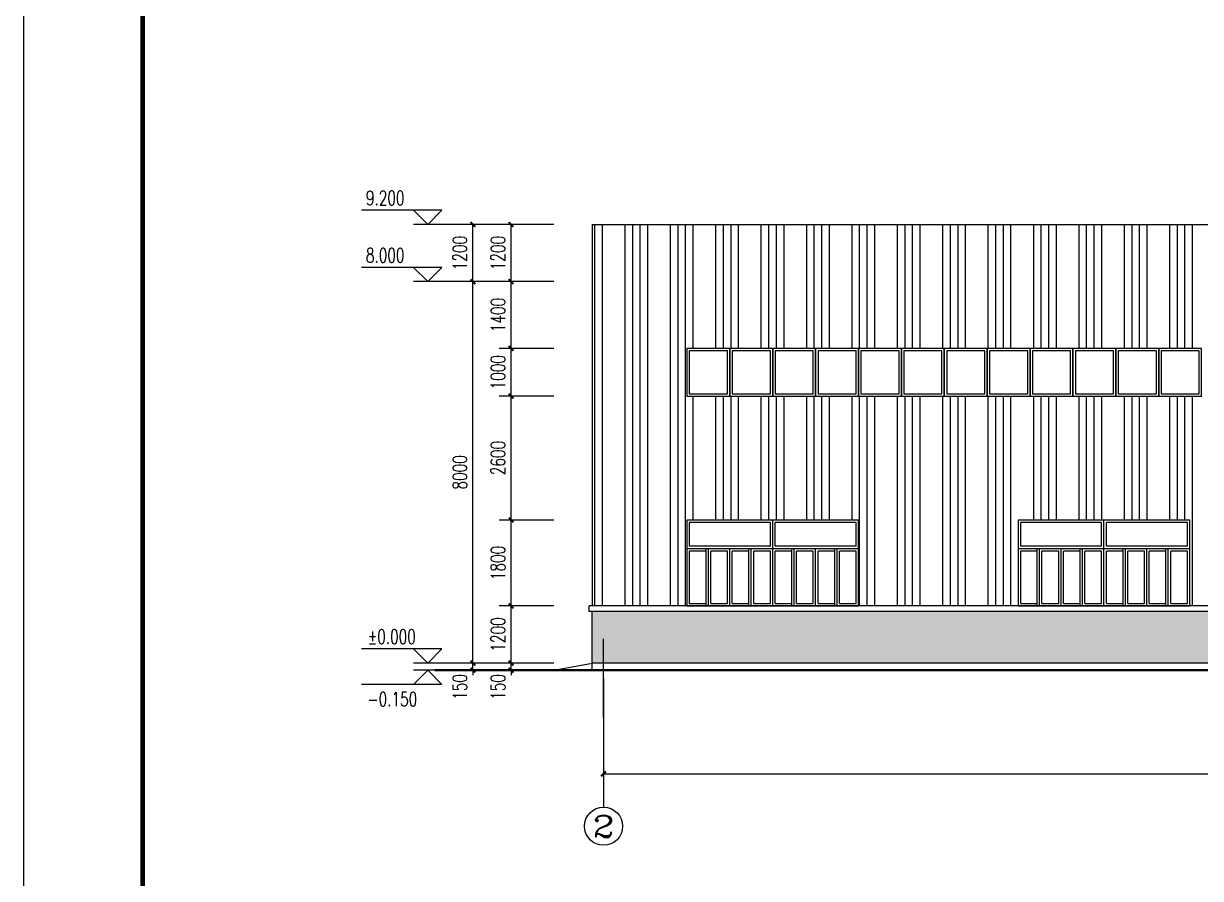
# Model space of a CAD drawing. Extents: x -17471 to 313636, y -71590 to 757901.
# Drawn here: x 0 to 24695, y 238310 to 256240 of the extents above; entities that cross this region are included whole.
import ezdxf
from ezdxf.enums import TextEntityAlignment as Align

# ---------------------------------------------------------------- set-up
doc = ezdxf.new("R2010")
doc.units = 0
doc.header["$LTSCALE"] = 1000
doc.header["$MEASUREMENT"] = 0
for name, color, linetype in [('AXIS', 3, 'Continuous'), ('AXIS_TEXT', 7, 'Continuous'), ('DIM_ELEV', 3, 'Continuous'), ('DOTE', 1, 'Continuous'), ('PUB_DIM', 3, 'Continuous'), ('PUB_TEXT', 7, 'Continuous'), ('PUB_TITLE', 4, 'Continuous'), ('窗立面', 4, 'Continuous')]:
    doc.layers.add(name, color=color, linetype=linetype)
doc.styles.add('_TCH_AXIS', font='COMPLEX', dxfattribs={"bigfont": 'GBCBIG'})
doc.styles.add('_TCH_DIM', font='SIMPLEX', dxfattribs={"bigfont": 'GBCBIG'})
doc.styles.add('_TCH_DIM_T3', font='SIMPLEX', dxfattribs={"width": 0.705882, "bigfont": 'GBCBIG'})
doc.styles.add('COMPLEX', font='COMPLEX')
doc.dimstyles.new('_TCH_ARCH&&100', dxfattribs={"dimtxt": 297.5, "dimasz": 100, "dimexe": 250, "dimexo": 300, "dimgap": 126.25, "dimtad": 1, "dimdec": 0, "dimzin": 0, "dimdsep": 46, "dimtxsty": '_TCH_DIM_T3', "dimblk": 'ARCHTICK', "dimcen": 0.09, "dimclrt": 7, "dimazin": 2, "dimtfac": 1, "dimtdec": 0, "dimtix": 1, "dimtmove": 2, "dimatfit": 3, "dimfxl": 0, "dimtolj": 1, "dimtzin": 0, "dimarcsym": 0})

# ---------------------------------------------------------------- blocks, each defined once
blk = doc.blocks.new('_ArchTick')
at = {"color": 0, "linetype": 'ByBlock', "const_width": 0.4}
blk.add_lwpolyline([(-0.5, -0.5), (0.5, 0.5)], dxfattribs=at)
blk = doc.blocks.new('*D1956')
at = {"layer": 'Defpoints', "color": 0, "transparency": 16777216}
for p in [(10230, 242827), (11430, 242827), (11430, 242677)]:
    blk.add_point(p, dxfattribs=at)
at = {"layer": 'PUB_DIM', "color": 0, "lineweight": -2, "transparency": 16777216}
for p, q in [((11130, 242827), (9980, 242827)), ((10230, 242827), (10230, 242927)), ((10230, 242677), (10230, 242827)), ((11130, 242677), (9980, 242677)), ((10230, 242677), (10230, 242577))]:
    blk.add_line(p, q, dxfattribs=at)
at = {"layer": 'PUB_DIM', "color": 0, "lineweight": -2, "transparency": 16777216, "xscale": 100, "yscale": 100, "zscale": 100}
for p, rotation in [((10230, 242827), 270), ((10230, 242677), 90)]:
    blk.add_blockref('_ArchTick', p, dxfattribs=dict(at, rotation=rotation))
at = {"layer": 'PUB_DIM', "color": 7, "transparency": 16777216, "insert": (9955, 242327), "char_height": 297.5, "attachment_point": 5, "rotation": 90, "style": '_TCH_DIM_T3'}
blk.add_mtext('\\A1;150', dxfattribs=at)
blk = doc.blocks.new('*D1957')
at = {"layer": 'Defpoints', "color": 0, "transparency": 16777216}
for p in [(10230, 244027), (11430, 244027), (11430, 242827)]:
    blk.add_point(p, dxfattribs=at)
at = {"layer": 'PUB_DIM', "color": 0, "lineweight": -2, "transparency": 16777216}
for p, q in [((11130, 244027), (9980, 244027)), ((10230, 242827), (10230, 244027)), ((11130, 242827), (9980, 242827))]:
    blk.add_line(p, q, dxfattribs=at)
at = {"layer": 'PUB_DIM', "color": 0, "lineweight": -2, "transparency": 16777216, "xscale": 100, "yscale": 100, "zscale": 100}
for p, rotation in [((10230, 244027), 90), ((10230, 242827), 270)]:
    blk.add_blockref('_ArchTick', p, dxfattribs=dict(at, rotation=rotation))
at = {"layer": 'PUB_DIM', "color": 7, "transparency": 16777216, "insert": (9955, 243427), "char_height": 297.5, "attachment_point": 5, "rotation": 90, "style": '_TCH_DIM_T3'}
blk.add_mtext('\\A1;1200', dxfattribs=at)
blk = doc.blocks.new('*D1958')
at = {"layer": 'Defpoints', "color": 0, "transparency": 16777216}
for p in [(10230, 245827), (11430, 245827), (11430, 244027)]:
    blk.add_point(p, dxfattribs=at)
at = {"layer": 'PUB_DIM', "color": 0, "lineweight": -2, "transparency": 16777216}
for p, q in [((11130, 245827), (9980, 245827)), ((10230, 244027), (10230, 245827)), ((11130, 244027), (9980, 244027))]:
    blk.add_line(p, q, dxfattribs=at)
at = {"layer": 'PUB_DIM', "color": 0, "lineweight": -2, "transparency": 16777216, "xscale": 100, "yscale": 100, "zscale": 100}
for p, rotation in [((10230, 245827), 90), ((10230, 244027), 270)]:
    blk.add_blockref('_ArchTick', p, dxfattribs=dict(at, rotation=rotation))
at = {"layer": 'PUB_DIM', "color": 7, "transparency": 16777216, "insert": (9955, 244927), "char_height": 297.5, "attachment_point": 5, "rotation": 90, "style": '_TCH_DIM_T3'}
blk.add_mtext('\\A1;1800', dxfattribs=at)
blk = doc.blocks.new('*D1959')
at = {"layer": 'Defpoints', "color": 0, "transparency": 16777216}
for p in [(10230, 248427), (11430, 248427), (11430, 245827)]:
    blk.add_point(p, dxfattribs=at)
at = {"layer": 'PUB_DIM', "color": 0, "lineweight": -2, "transparency": 16777216}
for p, q in [((11130, 248427), (9980, 248427)), ((10230, 245827), (10230, 248427)), ((11130, 245827), (9980, 245827))]:
    blk.add_line(p, q, dxfattribs=at)
at = {"layer": 'PUB_DIM', "color": 0, "lineweight": -2, "transparency": 16777216, "xscale": 100, "yscale": 100, "zscale": 100}
for p, rotation in [((10230, 248427), 90), ((10230, 245827), 270)]:
    blk.add_blockref('_ArchTick', p, dxfattribs=dict(at, rotation=rotation))
at = {"layer": 'PUB_DIM', "color": 7, "transparency": 16777216, "insert": (9955, 247127), "char_height": 297.5, "attachment_point": 5, "rotation": 90, "style": '_TCH_DIM_T3'}
blk.add_mtext('\\A1;2600', dxfattribs=at)
blk = doc.blocks.new('*D1960')
at = {"layer": 'Defpoints', "color": 0, "transparency": 16777216}
for p in [(10230, 249427), (11430, 249427), (11430, 248427)]:
    blk.add_point(p, dxfattribs=at)
at = {"layer": 'PUB_DIM', "color": 0, "lineweight": -2, "transparency": 16777216}
for p, q in [((11130, 249427), (9980, 249427)), ((10230, 248427), (10230, 249427)), ((11130, 248427), (9980, 248427))]:
    blk.add_line(p, q, dxfattribs=at)
at = {"layer": 'PUB_DIM', "color": 0, "lineweight": -2, "transparency": 16777216, "xscale": 100, "yscale": 100, "zscale": 100}
for p, rotation in [((10230, 249427), 90), ((10230, 248427), 270)]:
    blk.add_blockref('_ArchTick', p, dxfattribs=dict(at, rotation=rotation))
at = {"layer": 'PUB_DIM', "color": 7, "transparency": 16777216, "insert": (9955, 248927), "char_height": 297.5, "attachment_point": 5, "rotation": 90, "style": '_TCH_DIM_T3'}
blk.add_mtext('\\A1;1000', dxfattribs=at)
blk = doc.blocks.new('*D1961')
at = {"layer": 'Defpoints', "color": 0, "transparency": 16777216}
for p in [(10230, 250827), (11430, 250827), (11430, 249427)]:
    blk.add_point(p, dxfattribs=at)
at = {"layer": 'PUB_DIM', "color": 0, "lineweight": -2, "transparency": 16777216}
for p, q in [((11130, 250827), (9980, 250827)), ((10230, 249427), (10230, 250827)), ((11130, 249427), (9980, 249427))]:
    blk.add_line(p, q, dxfattribs=at)
at = {"layer": 'PUB_DIM', "color": 0, "lineweight": -2, "transparency": 16777216, "xscale": 100, "yscale": 100, "zscale": 100}
for p, rotation in [((10230, 250827), 90), ((10230, 249427), 270)]:
    blk.add_blockref('_ArchTick', p, dxfattribs=dict(at, rotation=rotation))
at = {"layer": 'PUB_DIM', "color": 7, "transparency": 16777216, "insert": (9955, 250127), "char_height": 297.5, "attachment_point": 5, "rotation": 90, "style": '_TCH_DIM_T3'}
blk.add_mtext('\\A1;1400', dxfattribs=at)
blk = doc.blocks.new('*D1962')
at = {"layer": 'Defpoints', "color": 0, "transparency": 16777216}
for p in [(10230, 252027), (11430, 252027), (11430, 250827)]:
    blk.add_point(p, dxfattribs=at)
at = {"layer": 'PUB_DIM', "color": 0, "lineweight": -2, "transparency": 16777216}
for p, q in [((11130, 252027), (9980, 252027)), ((10230, 250827), (10230, 252027)), ((11130, 250827), (9980, 250827))]:
    blk.add_line(p, q, dxfattribs=at)
at = {"layer": 'PUB_DIM', "color": 0, "lineweight": -2, "transparency": 16777216, "xscale": 100, "yscale": 100, "zscale": 100}
for p, rotation in [((10230, 252027), 90), ((10230, 250827), 270)]:
    blk.add_blockref('_ArchTick', p, dxfattribs=dict(at, rotation=rotation))
at = {"layer": 'PUB_DIM', "color": 7, "transparency": 16777216, "insert": (9955, 251427), "char_height": 297.5, "attachment_point": 5, "rotation": 90, "style": '_TCH_DIM_T3'}
blk.add_mtext('\\A1;1200', dxfattribs=at)
blk = doc.blocks.new('*D1963')
at = {"layer": 'Defpoints', "color": 0, "transparency": 16777216}
for p in [(9430, 242827), (11430, 242827), (11430, 242677)]:
    blk.add_point(p, dxfattribs=at)
at = {"layer": 'PUB_DIM', "color": 0, "lineweight": -2, "transparency": 16777216}
for p, q in [((11130, 242827), (9180, 242827)), ((9430, 242827), (9430, 242927)), ((9430, 242677), (9430, 242827)), ((11130, 242677), (9180, 242677)), ((9430, 242677), (9430, 242577))]:
    blk.add_line(p, q, dxfattribs=at)
at = {"layer": 'PUB_DIM', "color": 0, "lineweight": -2, "transparency": 16777216, "xscale": 100, "yscale": 100, "zscale": 100}
for p, rotation in [((9430, 242827), 270), ((9430, 242677), 90)]:
    blk.add_blockref('_ArchTick', p, dxfattribs=dict(at, rotation=rotation))
at = {"layer": 'PUB_DIM', "color": 7, "transparency": 16777216, "insert": (9155, 242327), "char_height": 297.5, "attachment_point": 5, "rotation": 90, "style": '_TCH_DIM_T3'}
blk.add_mtext('\\A1;150', dxfattribs=at)
blk = doc.blocks.new('*D1964')
at = {"layer": 'Defpoints', "color": 0, "transparency": 16777216}
for p in [(9430, 250827), (11430, 250827), (11430, 242827)]:
    blk.add_point(p, dxfattribs=at)
at = {"layer": 'PUB_DIM', "color": 0, "lineweight": -2, "transparency": 16777216}
for p, q in [((11130, 250827), (9180, 250827)), ((9430, 242827), (9430, 250827)), ((11130, 242827), (9180, 242827))]:
    blk.add_line(p, q, dxfattribs=at)
at = {"layer": 'PUB_DIM', "color": 0, "lineweight": -2, "transparency": 16777216, "xscale": 100, "yscale": 100, "zscale": 100}
for p, rotation in [((9430, 250827), 90), ((9430, 242827), 270)]:
    blk.add_blockref('_ArchTick', p, dxfattribs=dict(at, rotation=rotation))
at = {"layer": 'PUB_DIM', "color": 7, "transparency": 16777216, "insert": (9155, 246827), "char_height": 297.5, "attachment_point": 5, "rotation": 90, "style": '_TCH_DIM_T3'}
blk.add_mtext('\\A1;8000', dxfattribs=at)
blk = doc.blocks.new('*D1965')
at = {"layer": 'Defpoints', "color": 0, "transparency": 16777216}
for p in [(9430, 252027), (11430, 252027), (11430, 250827)]:
    blk.add_point(p, dxfattribs=at)
at = {"layer": 'PUB_DIM', "color": 0, "lineweight": -2, "transparency": 16777216}
for p, q in [((11130, 252027), (9180, 252027)), ((9430, 250827), (9430, 252027)), ((11130, 250827), (9180, 250827))]:
    blk.add_line(p, q, dxfattribs=at)
at = {"layer": 'PUB_DIM', "color": 0, "lineweight": -2, "transparency": 16777216, "xscale": 100, "yscale": 100, "zscale": 100}
for p, rotation in [((9430, 252027), 90), ((9430, 250827), 270)]:
    blk.add_blockref('_ArchTick', p, dxfattribs=dict(at, rotation=rotation))
at = {"layer": 'PUB_DIM', "color": 7, "transparency": 16777216, "insert": (9155, 251427), "char_height": 297.5, "attachment_point": 5, "rotation": 90, "style": '_TCH_DIM_T3'}
blk.add_mtext('\\A1;1200', dxfattribs=at)
blk = doc.blocks.new('*D1966')
at = {"layer": 'AXIS', "color": 0, "lineweight": -2, "transparency": 16777216}
for p, q in [((12170, 242205), (12170, 240255)), ((110170, 242205), (110170, 240255)), ((12170, 240505), (110170, 240505))]:
    blk.add_line(p, q, dxfattribs=at)
at = {"layer": 'Defpoints', "color": 0, "transparency": 16777216}
for p in [(12170, 242505), (110170, 242505), (110170, 240505)]:
    blk.add_point(p, dxfattribs=at)
at = {"layer": 'AXIS', "color": 0, "lineweight": -2, "transparency": 16777216, "xscale": 100, "yscale": 100, "zscale": 100, "rotation": 180}
blk.add_blockref('_ArchTick', (12170, 240505), dxfattribs=at)
at = {"layer": 'AXIS', "color": 0, "lineweight": -2, "transparency": 16777216, "xscale": 100, "yscale": 100, "zscale": 100}
blk.add_blockref('_ArchTick', (110170, 240505), dxfattribs=at)
at = {"layer": 'AXIS', "color": 7, "transparency": 16777216, "insert": (61170, 240780), "char_height": 297.5, "attachment_point": 5, "style": '_TCH_DIM_T3'}
blk.add_mtext('\\A1;98000', dxfattribs=at)
blk = doc.blocks.new('_AXISO')
blk.add_circle((0, 0), 0.5)
at = {"layer": 'AXIS_TEXT', "style": 'COMPLEX', "width": 1.041667}
blk.add_attdef('A', text='', height=0.56, dxfattribs=at).set_placement((-0.25, -0.28), (0.25, -0.28), align=Align.FIT)

msp = doc.modelspace()

# ---------------------------------------------------------------- hatches: boundary and pattern name
h = msp.add_hatch()
h.set_pattern_fill('ANSI34', color=254, scale=100, angle=45)
h.set_pattern_definition([(90, (122159.9, -11731.9), (-952.5, 6e-14), []), (90, (122318.6, -11573.2), (-952.5, 6e-14), []), (90, (122477.4, -11414.4), (-952.5, 6e-14), []), (90, (122636.1, -11255.7), (-952.5, 6e-14), [])])
h.paths.add_polyline_path([(47072.3, 252026.7), (47072.3, 250977.2, -1), (47072.3, 250937.2, -1), (47072.3, 250977.2), (47072.3, 252026.7), (11930.2, 252026.7), (11930.2, 244026.7), (13920.2, 244026.7), (13920.2, 245826.7), (17520.2, 245826.7), (17520.2, 244026.7), (20870.2, 244026.7), (20870.2, 245826.7), (24470.2, 245826.7), (24470.2, 244026.7), (27870.2, 244026.7), (27870.2, 245826.7), (31470.2, 245826.7), (31470.2, 244026.7), (34670.2, 244026.7), (34670.2, 247326.7), (38670.2, 247326.7), (38670.2, 244026.7), (41870.2, 244026.7), (41870.2, 245826.7), (45470.2, 245826.7), (45470.2, 244026.7), (48870.2, 244026.7), (48870.2, 245826.7), (52470.2, 245826.7), (52470.2, 244026.7), (55870.2, 244026.7), (55870.2, 245826.7), (59470.2, 245826.7), (59470.2, 244026.7), (62670.2, 244026.7), (62670.2, 247326.7), (66670.2, 247326.7), (66670.2, 244026.7), (69870.2, 244026.7), (69870.2, 245826.7), (73470.2, 245826.7), (73470.2, 244026.7), (76870.2, 244026.7), (76870.2, 245826.7), (80470.2, 245826.7), (80470.2, 244026.7), (83870.2, 244026.7), (83870.2, 245826.7), (87470.2, 245826.7), (87470.2, 244026.7), (90670.2, 244026.7), (90670.2, 247326.7), (94670.2, 247326.7), (94670.2, 244026.7), (97870.2, 244026.7), (97870.2, 245826.7), (101470.2, 245826.7), (101470.2, 244026.7), (104820.2, 244026.7), (104820.2, 245826.7), (108420.2, 245826.7), (108420.2, 244026.7), (110410.2, 244026.7), (110410.2, 252026.7)])
h.paths.add_polyline_path([(85920.2, 249426.7), (86820.2, 249426.7), (87720.2, 249426.7), (88620.2, 249426.7), (89520.2, 249426.7), (90420.2, 249426.7), (91320.2, 249426.7), (92220.2, 249426.7), (93120.2, 249426.7), (94020.2, 249426.7), (94920.2, 249426.7), (95820.2, 249426.7), (96720.2, 249426.7), (97620.2, 249426.7), (98520.2, 249426.7), (99420.2, 249426.7), (100320.2, 249426.7), (101220.2, 249426.7), (102120.2, 249426.7), (103020.2, 249426.7), (103920.2, 249426.7), (104820.2, 249426.7), (105720.2, 249426.7), (106620.2, 249426.7), (107520.2, 249426.7), (108420.2, 249426.7), (108420.2, 248426.7), (107520.2, 248426.7), (106620.2, 248426.7), (105720.2, 248426.7), (104820.2, 248426.7), (103920.2, 248426.7), (103020.2, 248426.7), (102120.2, 248426.7), (101220.2, 248426.7), (100320.2, 248426.7), (99420.2, 248426.7), (98520.2, 248426.7), (97620.2, 248426.7), (96720.2, 248426.7), (95820.2, 248426.7), (94920.2, 248426.7), (94020.2, 248426.7), (93120.2, 248426.7), (92220.2, 248426.7), (91320.2, 248426.7), (90420.2, 248426.7), (89520.2, 248426.7), (88620.2, 248426.7), (87720.2, 248426.7), (86820.2, 248426.7), (85920.2, 248426.7), (85020.2, 248426.7), (84120.2, 248426.7), (83220.2, 248426.7), (82320.2, 248426.7), (81420.2, 248426.7), (80520.2, 248426.7), (79620.2, 248426.7), (78720.2, 248426.7), (77820.2, 248426.7), (76920.2, 248426.7), (76020.2, 248426.7), (75120.2, 248426.7), (74220.2, 248426.7), (73320.2, 248426.7), (72420.2, 248426.7), (71520.2, 248426.7), (70620.2, 248426.7), (69720.2, 248426.7), (68820.2, 248426.7), (67920.2, 248426.7), (67020.2, 248426.7), (66120.2, 248426.7), (65220.2, 248426.7), (64320.2, 248426.7), (63420.2, 248426.7), (62520.2, 248426.7), (61620.2, 248426.7), (60720.2, 248426.7), (59820.2, 248426.7), (58920.2, 248426.7), (58020.2, 248426.7), (57120.2, 248426.7), (56220.2, 248426.7), (55320.2, 248426.7), (54420.2, 248426.7), (53520.2, 248426.7), (52620.2, 248426.7), (51720.2, 248426.7), (50820.2, 248426.7), (49920.2, 248426.7), (49020.2, 248426.7), (48120.2, 248426.7), (47220.2, 248426.7), (46320.2, 248426.7), (45420.2, 248426.7), (44520.2, 248426.7), (43620.2, 248426.7), (42720.2, 248426.7), (41820.2, 248426.7), (40920.2, 248426.7), (40020.2, 248426.7), (39120.2, 248426.7), (38220.2, 248426.7), (37320.2, 248426.7), (36420.2, 248426.7), (35520.2, 248426.7), (34620.2, 248426.7), (33720.2, 248426.7), (32820.2, 248426.7), (31920.2, 248426.7), (31020.2, 248426.7), (30120.2, 248426.7), (29220.2, 248426.7), (28320.2, 248426.7), (27420.2, 248426.7), (26520.2, 248426.7), (25620.2, 248426.7), (24720.2, 248426.7), (23820.2, 248426.7), (22920.2, 248426.7), (22020.2, 248426.7), (21120.2, 248426.7), (20220.2, 248426.7), (19320.2, 248426.7), (18420.2, 248426.7), (17520.2, 248426.7), (16620.2, 248426.7), (15720.2, 248426.7), (14820.2, 248426.7), (13920.2, 248426.7), (13920.2, 249426.7), (14820.2, 249426.7), (15720.2, 249426.7), (16620.2, 249426.7), (17520.2, 249426.7), (18420.2, 249426.7), (19320.2, 249426.7), (20220.2, 249426.7), (21120.2, 249426.7), (22020.2, 249426.7), (22920.2, 249426.7), (23820.2, 249426.7), (24720.2, 249426.7), (25620.2, 249426.7), (26520.2, 249426.7), (27420.2, 249426.7), (28320.2, 249426.7), (29220.2, 249426.7), (30120.2, 249426.7), (31020.2, 249426.7), (31920.2, 249426.7), (32820.2, 249426.7), (33720.2, 249426.7), (34620.2, 249426.7), (35520.2, 249426.7), (36420.2, 249426.7), (37320.2, 249426.7), (38220.2, 249426.7), (39120.2, 249426.7), (40020.2, 249426.7), (40920.2, 249426.7), (41820.2, 249426.7), (42720.2, 249426.7), (43620.2, 249426.7), (44520.2, 249426.7), (45420.2, 249426.7), (46320.2, 249426.7), (47220.2, 249426.7), (48120.2, 249426.7), (49020.2, 249426.7), (49920.2, 249426.7), (50820.2, 249426.7), (51720.2, 249426.7), (52620.2, 249426.7), (53520.2, 249426.7), (54420.2, 249426.7), (55320.2, 249426.7), (56220.2, 249426.7), (57120.2, 249426.7), (58020.2, 249426.7), (58920.2, 249426.7), (59820.2, 249426.7), (60720.2, 249426.7), (61620.2, 249426.7), (62520.2, 249426.7), (63420.2, 249426.7), (64320.2, 249426.7), (65220.2, 249426.7), (66120.2, 249426.7), (67020.2, 249426.7), (67920.2, 249426.7), (68820.2, 249426.7), (69720.2, 249426.7), (70620.2, 249426.7), (71520.2, 249426.7), (72420.2, 249426.7), (73320.2, 249426.7), (74220.2, 249426.7), (75120.2, 249426.7), (76020.2, 249426.7), (76920.2, 249426.7), (77820.2, 249426.7), (78720.2, 249426.7), (79620.2, 249426.7), (80520.2, 249426.7), (81420.2, 249426.7), (82320.2, 249426.7), (83220.2, 249426.7), (84120.2, 249426.7), (85020.2, 249426.7)], flags=16)
h.paths.add_polyline_path([(85870.2, 249376.7), (85870.2, 248476.7), (85070.2, 248476.7), (85070.2, 249376.7)], flags=0)
h.paths.add_polyline_path([(85970.2, 249376.7), (86770.2, 249376.7), (86770.2, 248476.7), (85970.2, 248476.7)], flags=0)
h.paths.add_polyline_path([(84970.2, 249376.7), (84970.2, 248476.7), (84170.2, 248476.7), (84170.2, 249376.7)], flags=0)
h.paths.add_polyline_path([(86870.2, 249376.7), (87670.2, 249376.7), (87670.2, 248476.7), (86870.2, 248476.7)], flags=0)
h.paths.add_polyline_path([(84070.2, 249376.7), (84070.2, 248476.7), (83270.2, 248476.7), (83270.2, 249376.7)], flags=0)
h.paths.add_polyline_path([(87770.2, 249376.7), (88570.2, 249376.7), (88570.2, 248476.7), (87770.2, 248476.7)], flags=0)
h.paths.add_polyline_path([(83170.2, 249376.7), (83170.2, 248476.7), (82370.2, 248476.7), (82370.2, 249376.7)], flags=0)
h.paths.add_polyline_path([(88670.2, 249376.7), (89470.2, 249376.7), (89470.2, 248476.7), (88670.2, 248476.7)], flags=0)
h.paths.add_polyline_path([(82270.2, 249376.7), (82270.2, 248476.7), (81470.2, 248476.7), (81470.2, 249376.7)], flags=0)
h.paths.add_polyline_path([(89570.2, 249376.7), (90370.2, 249376.7), (90370.2, 248476.7), (89570.2, 248476.7)], flags=0)
h.paths.add_polyline_path([(89170.2, 247776.7), (96170.2, 247776.7), (96170.2, 247526.7), (89170.2, 247526.7)], flags=16)
h.paths.add_polyline_path([(81370.2, 249376.7), (81370.2, 248476.7), (80570.2, 248476.7), (80570.2, 249376.7)], flags=0)
h.paths.add_polyline_path([(90470.2, 249376.7), (91270.2, 249376.7), (91270.2, 248476.7), (90470.2, 248476.7)], flags=0)
h.paths.add_polyline_path([(80470.2, 249376.7), (80470.2, 248476.7), (79670.2, 248476.7), (79670.2, 249376.7)], flags=0)
h.paths.add_polyline_path([(91370.2, 249376.7), (92170.2, 249376.7), (92170.2, 248476.7), (91370.2, 248476.7)], flags=0)
h.paths.add_polyline_path([(79570.2, 249376.7), (79570.2, 248476.7), (78770.2, 248476.7), (78770.2, 249376.7)], flags=0)
h.paths.add_polyline_path([(92270.2, 249376.7), (93070.2, 249376.7), (93070.2, 248476.7), (92270.2, 248476.7)], flags=0)
h.paths.add_polyline_path([(78670.2, 249376.7), (78670.2, 248476.7), (77870.2, 248476.7), (77870.2, 249376.7)], flags=0)
h.paths.add_polyline_path([(93170.2, 249376.7), (93970.2, 249376.7), (93970.2, 248476.7), (93170.2, 248476.7)], flags=0)
h.paths.add_polyline_path([(77770.2, 249376.7), (77770.2, 248476.7), (76970.2, 248476.7), (76970.2, 249376.7)], flags=0)
h.paths.add_polyline_path([(94070.2, 249376.7), (94870.2, 249376.7), (94870.2, 248476.7), (94070.2, 248476.7)], flags=0)
h.paths.add_polyline_path([(76870.2, 249376.7), (76870.2, 248476.7), (76070.2, 248476.7), (76070.2, 249376.7)], flags=0)
h.paths.add_polyline_path([(94970.2, 249376.7), (95770.2, 249376.7), (95770.2, 248476.7), (94970.2, 248476.7)], flags=0)
h.paths.add_polyline_path([(75970.2, 249376.7), (75970.2, 248476.7), (75170.2, 248476.7), (75170.2, 249376.7)], flags=0)
h.paths.add_polyline_path([(95870.2, 249376.7), (96670.2, 249376.7), (96670.2, 248476.7), (95870.2, 248476.7)], flags=0)
h.paths.add_polyline_path([(75070.2, 249376.7), (75070.2, 248476.7), (74270.2, 248476.7), (74270.2, 249376.7)], flags=0)
h.paths.add_polyline_path([(96770.2, 249376.7), (97570.2, 249376.7), (97570.2, 248476.7), (96770.2, 248476.7)], flags=0)
h.paths.add_polyline_path([(74170.2, 249376.7), (74170.2, 248476.7), (73370.2, 248476.7), (73370.2, 249376.7)], flags=0)
h.paths.add_polyline_path([(97670.2, 249376.7), (98470.2, 249376.7), (98470.2, 248476.7), (97670.2, 248476.7)], flags=0)
h.paths.add_polyline_path([(73270.2, 249376.7), (73270.2, 248476.7), (72470.2, 248476.7), (72470.2, 249376.7)], flags=0)
h.paths.add_polyline_path([(98570.2, 249376.7), (99370.2, 249376.7), (99370.2, 248476.7), (98570.2, 248476.7)], flags=0)
h.paths.add_polyline_path([(72370.2, 249376.7), (72370.2, 248476.7), (71570.2, 248476.7), (71570.2, 249376.7)], flags=0)
h.paths.add_polyline_path([(99470.2, 249376.7), (100270.2, 249376.7), (100270.2, 248476.7), (99470.2, 248476.7)], flags=0)
h.paths.add_polyline_path([(71470.2, 249376.7), (71470.2, 248476.7), (70670.2, 248476.7), (70670.2, 249376.7)], flags=0)
h.paths.add_polyline_path([(100370.2, 249376.7), (101170.2, 249376.7), (101170.2, 248476.7), (100370.2, 248476.7)], flags=0)
h.paths.add_polyline_path([(70570.2, 249376.7), (70570.2, 248476.7), (69770.2, 248476.7), (69770.2, 249376.7)], flags=0)
h.paths.add_polyline_path([(101270.2, 249376.7), (102070.2, 249376.7), (102070.2, 248476.7), (101270.2, 248476.7)], flags=0)
h.paths.add_polyline_path([(69670.2, 249376.7), (69670.2, 248476.7), (68870.2, 248476.7), (68870.2, 249376.7)], flags=0)
h.paths.add_polyline_path([(102170.2, 249376.7), (102970.2, 249376.7), (102970.2, 248476.7), (102170.2, 248476.7)], flags=0)
h.paths.add_polyline_path([(68770.2, 249376.7), (68770.2, 248476.7), (67970.2, 248476.7), (67970.2, 249376.7)], flags=0)
h.paths.add_polyline_path([(103070.2, 249376.7), (103870.2, 249376.7), (103870.2, 248476.7), (103070.2, 248476.7)], flags=0)
h.paths.add_polyline_path([(68170.2, 247776.7), (68170.2, 247526.7), (61170.2, 247526.7), (61170.2, 247776.7)], flags=16)
h.paths.add_polyline_path([(67870.2, 249376.7), (67870.2, 248476.7), (67070.2, 248476.7), (67070.2, 249376.7)], flags=0)
h.paths.add_polyline_path([(103970.2, 249376.7), (104770.2, 249376.7), (104770.2, 248476.7), (103970.2, 248476.7)], flags=0)
h.paths.add_polyline_path([(66970.2, 249376.7), (66970.2, 248476.7), (66170.2, 248476.7), (66170.2, 249376.7)], flags=0)
h.paths.add_polyline_path([(104870.2, 249376.7), (105670.2, 249376.7), (105670.2, 248476.7), (104870.2, 248476.7)], flags=0)
h.paths.add_polyline_path([(66070.2, 249376.7), (66070.2, 248476.7), (65270.2, 248476.7), (65270.2, 249376.7)], flags=0)
h.paths.add_polyline_path([(105770.2, 249376.7), (106570.2, 249376.7), (106570.2, 248476.7), (105770.2, 248476.7)], flags=0)
h.paths.add_polyline_path([(65170.2, 249376.7), (65170.2, 248476.7), (64370.2, 248476.7), (64370.2, 249376.7)], flags=0)
h.paths.add_polyline_path([(106670.2, 249376.7), (107470.2, 249376.7), (107470.2, 248476.7), (106670.2, 248476.7)], flags=0)
h.paths.add_polyline_path([(64270.2, 249376.7), (64270.2, 248476.7), (63470.2, 248476.7), (63470.2, 249376.7)], flags=0)
h.paths.add_polyline_path([(107570.2, 249376.7), (108370.2, 249376.7), (108370.2, 248476.7), (107570.2, 248476.7)], flags=0)
h.paths.add_polyline_path([(63370.2, 249376.7), (63370.2, 248476.7), (62570.2, 248476.7), (62570.2, 249376.7)], flags=0)
h.paths.add_polyline_path([(62470.2, 249376.7), (62470.2, 248476.7), (61670.2, 248476.7), (61670.2, 249376.7)], flags=0)
h.paths.add_polyline_path([(61570.2, 249376.7), (61570.2, 248476.7), (60770.2, 248476.7), (60770.2, 249376.7)], flags=0)
h.paths.add_polyline_path([(60670.2, 249376.7), (60670.2, 248476.7), (59870.2, 248476.7), (59870.2, 249376.7)], flags=0)
h.paths.add_polyline_path([(59770.2, 249376.7), (59770.2, 248476.7), (58970.2, 248476.7), (58970.2, 249376.7)], flags=0)
h.paths.add_polyline_path([(58870.2, 249376.7), (58870.2, 248476.7), (58070.2, 248476.7), (58070.2, 249376.7)], flags=0)
h.paths.add_polyline_path([(57970.2, 249376.7), (57970.2, 248476.7), (57170.2, 248476.7), (57170.2, 249376.7)], flags=0)
h.paths.add_polyline_path([(57070.2, 249376.7), (57070.2, 248476.7), (56270.2, 248476.7), (56270.2, 249376.7)], flags=0)
h.paths.add_polyline_path([(56170.2, 249376.7), (56170.2, 248476.7), (55370.2, 248476.7), (55370.2, 249376.7)], flags=0)
h.paths.add_polyline_path([(55270.2, 249376.7), (55270.2, 248476.7), (54470.2, 248476.7), (54470.2, 249376.7)], flags=0)
h.paths.add_polyline_path([(54370.2, 249376.7), (54370.2, 248476.7), (53570.2, 248476.7), (53570.2, 249376.7)], flags=0)
h.paths.add_polyline_path([(53470.2, 249376.7), (53470.2, 248476.7), (52670.2, 248476.7), (52670.2, 249376.7)], flags=0)
h.paths.add_polyline_path([(52570.2, 249376.7), (52570.2, 248476.7), (51770.2, 248476.7), (51770.2, 249376.7)], flags=0)
h.paths.add_polyline_path([(51670.2, 249376.7), (51670.2, 248476.7), (50870.2, 248476.7), (50870.2, 249376.7)], flags=0)
h.paths.add_polyline_path([(50770.2, 249376.7), (50770.2, 248476.7), (49970.2, 248476.7), (49970.2, 249376.7)], flags=0)
h.paths.add_polyline_path([(49870.2, 249376.7), (49870.2, 248476.7), (49070.2, 248476.7), (49070.2, 249376.7)], flags=0)
h.paths.add_polyline_path([(48970.2, 249376.7), (48970.2, 248476.7), (48170.2, 248476.7), (48170.2, 249376.7)], flags=0)
h.paths.add_polyline_path([(48070.2, 249376.7), (48070.2, 248476.7), (47270.2, 248476.7), (47270.2, 249376.7)], flags=0)
h.paths.add_polyline_path([(47170.2, 249376.7), (47170.2, 248476.7), (46370.2, 248476.7), (46370.2, 249376.7)], flags=0)
h.paths.add_polyline_path([(46270.2, 249376.7), (46270.2, 248476.7), (45470.2, 248476.7), (45470.2, 249376.7)], flags=0)
h.paths.add_polyline_path([(45370.2, 249376.7), (45370.2, 248476.7), (44570.2, 248476.7), (44570.2, 249376.7)], flags=0)
h.paths.add_polyline_path([(44470.2, 249376.7), (44470.2, 248476.7), (43670.2, 248476.7), (43670.2, 249376.7)], flags=0)
h.paths.add_polyline_path([(43570.2, 249376.7), (43570.2, 248476.7), (42770.2, 248476.7), (42770.2, 249376.7)], flags=0)
h.paths.add_polyline_path([(42670.2, 249376.7), (42670.2, 248476.7), (41870.2, 248476.7), (41870.2, 249376.7)], flags=0)
h.paths.add_polyline_path([(41770.2, 249376.7), (41770.2, 248476.7), (40970.2, 248476.7), (40970.2, 249376.7)], flags=0)
h.paths.add_polyline_path([(40870.2, 249376.7), (40870.2, 248476.7), (40070.2, 248476.7), (40070.2, 249376.7)], flags=0)
h.paths.add_polyline_path([(40170.2, 247776.7), (40170.2, 247526.7), (33170.2, 247526.7), (33170.2, 247776.7)], flags=16)
h.paths.add_polyline_path([(39970.2, 249376.7), (39970.2, 248476.7), (39170.2, 248476.7), (39170.2, 249376.7)], flags=0)
h.paths.add_polyline_path([(39070.2, 249376.7), (39070.2, 248476.7), (38270.2, 248476.7), (38270.2, 249376.7)], flags=0)
h.paths.add_polyline_path([(38170.2, 249376.7), (38170.2, 248476.7), (37370.2, 248476.7), (37370.2, 249376.7)], flags=0)
h.paths.add_polyline_path([(37270.2, 249376.7), (37270.2, 248476.7), (36470.2, 248476.7), (36470.2, 249376.7)], flags=0)
h.paths.add_polyline_path([(36370.2, 249376.7), (36370.2, 248476.7), (35570.2, 248476.7), (35570.2, 249376.7)], flags=0)
h.paths.add_polyline_path([(35470.2, 249376.7), (35470.2, 248476.7), (34670.2, 248476.7), (34670.2, 249376.7)], flags=0)
h.paths.add_polyline_path([(34570.2, 249376.7), (34570.2, 248476.7), (33770.2, 248476.7), (33770.2, 249376.7)], flags=0)
h.paths.add_polyline_path([(33670.2, 249376.7), (33670.2, 248476.7), (32870.2, 248476.7), (32870.2, 249376.7)], flags=0)
h.paths.add_polyline_path([(32770.2, 249376.7), (32770.2, 248476.7), (31970.2, 248476.7), (31970.2, 249376.7)], flags=0)
h.paths.add_polyline_path([(31870.2, 249376.7), (31870.2, 248476.7), (31070.2, 248476.7), (31070.2, 249376.7)], flags=0)
h.paths.add_polyline_path([(30970.2, 249376.7), (30970.2, 248476.7), (30170.2, 248476.7), (30170.2, 249376.7)], flags=0)
h.paths.add_polyline_path([(30070.2, 249376.7), (30070.2, 248476.7), (29270.2, 248476.7), (29270.2, 249376.7)], flags=0)
h.paths.add_polyline_path([(29170.2, 249376.7), (29170.2, 248476.7), (28370.2, 248476.7), (28370.2, 249376.7)], flags=0)
h.paths.add_polyline_path([(28270.2, 249376.7), (28270.2, 248476.7), (27470.2, 248476.7), (27470.2, 249376.7)], flags=0)
h.paths.add_polyline_path([(27370.2, 249376.7), (27370.2, 248476.7), (26570.2, 248476.7), (26570.2, 249376.7)], flags=0)
h.paths.add_polyline_path([(26470.2, 249376.7), (26470.2, 248476.7), (25670.2, 248476.7), (25670.2, 249376.7)], flags=0)
h.paths.add_polyline_path([(25570.2, 249376.7), (25570.2, 248476.7), (24770.2, 248476.7), (24770.2, 249376.7)], flags=0)
h.paths.add_polyline_path([(24670.2, 249376.7), (24670.2, 248476.7), (23870.2, 248476.7), (23870.2, 249376.7)], flags=0)
h.paths.add_polyline_path([(23770.2, 249376.7), (23770.2, 248476.7), (22970.2, 248476.7), (22970.2, 249376.7)], flags=0)
h.paths.add_polyline_path([(22870.2, 249376.7), (22870.2, 248476.7), (22070.2, 248476.7), (22070.2, 249376.7)], flags=0)
h.paths.add_polyline_path([(21970.2, 249376.7), (21970.2, 248476.7), (21170.2, 248476.7), (21170.2, 249376.7)], flags=0)
h.paths.add_polyline_path([(21070.2, 249376.7), (21070.2, 248476.7), (20270.2, 248476.7), (20270.2, 249376.7)], flags=0)
h.paths.add_polyline_path([(20170.2, 249376.7), (20170.2, 248476.7), (19370.2, 248476.7), (19370.2, 249376.7)], flags=0)
h.paths.add_polyline_path([(19270.2, 249376.7), (19270.2, 248476.7), (18470.2, 248476.7), (18470.2, 249376.7)], flags=0)
h.paths.add_polyline_path([(18370.2, 249376.7), (18370.2, 248476.7), (17570.2, 248476.7), (17570.2, 249376.7)], flags=0)
h.paths.add_polyline_path([(17470.2, 249376.7), (17470.2, 248476.7), (16670.2, 248476.7), (16670.2, 249376.7)], flags=0)
h.paths.add_polyline_path([(16570.2, 249376.7), (16570.2, 248476.7), (15770.2, 248476.7), (15770.2, 249376.7)], flags=0)
h.paths.add_polyline_path([(15670.2, 249376.7), (15670.2, 248476.7), (14870.2, 248476.7), (14870.2, 249376.7)], flags=0)
h.paths.add_polyline_path([(14770.2, 249376.7), (14770.2, 248476.7), (13970.2, 248476.7), (13970.2, 249376.7)], flags=0)
h = msp.add_hatch()
h.set_pattern_fill('AR-B816', color=256, scale=100)
h.set_pattern_definition([(0, (122159.88, -60145.67), (0, 121.3104), []), (90, (122159.88, -60145.67), (-121.3104, 121.3104), [121.3104, -121.3104])])
h.paths.add_polyline_path([(11930.2, 243906.7), (11930.2, 242826.7), (34670.2, 242826.7), (34670.2, 243906.7)])
edge = h.paths.add_edge_path()
edge.add_line((62670.2, 242826.7), (62670.2, 243906.7))
edge.add_line((62670.2, 243906.7), (54220.2, 243906.7))
edge.add_line((54220.2, 243906.7), (53620.2, 243906.7))
edge.add_line((53620.2, 243906.7), (38670.2, 243906.7))
edge.add_line((38670.2, 243906.7), (38670.2, 242826.7))
edge.add_line((38670.2, 242826.7), (44280.8, 242826.7))
edge.add_line((44280.8, 242826.7), (44280.8, 243306.1))
edge.add_arc((44280.8, 243286.1), 20, -90, 90, ccw=False)
edge.add_line((44280.8, 243266.1), (44280.8, 242826.7))
edge.add_line((44280.8, 242826.7), (62670.2, 242826.7))
h.paths.add_polyline_path([(90670.2, 242826.7), (90670.2, 243906.7), (66670.2, 243906.7), (66670.2, 242826.7)])
h.paths.add_polyline_path([(94670.2, 243906.7), (94670.2, 242826.7), (110410.2, 242826.7), (110410.2, 243906.7)])

# ---------------------------------------------------------------- linework, layer by layer
for p, q in [((11930.2, 252026.7), (11930.2, 244026.7)), ((11930.2, 252026.7), (110410.2, 252026.7)), ((34670.2, 244026.7), (11870.2, 244026.7)), ((11870.2, 243906.7), (11870.2, 244026.7)), ((34670.2, 243906.7), (11870.2, 243906.7)), ((11930.2, 242826.7), (11930.2, 243906.7)), ((11130.2, 242676.7), (11930.2, 242826.7)), ((110410.2, 242826.7), (11930.2, 242826.7)), ((11930.2, 242676.7), (11930.2, 242826.7))]:
    msp.add_line(p, q)
at = {"const_width": 50}
msp.add_lwpolyline([(114998.8, 242676.7), (8627.9, 242676.7)], dxfattribs=at)
at = {"layer": 'AXIS'}
msp.add_line((12170.2, 242505.4), (12170.2, 239805.4), dxfattribs=at)
at = {"layer": 'DIM_ELEV'}
for p, q in [((8780.2, 252326.7), (7088.2, 252326.7)), ((8480.2, 252026.7), (8180.2, 252326.7)), ((8480.2, 252026.7), (8780.2, 252326.7)), ((9180.2, 252026.7), (8180.2, 252026.7)), ((8780.2, 251126.7), (7088.2, 251126.7)), ((8480.2, 250826.7), (8180.2, 251126.7)), ((8480.2, 250826.7), (8780.2, 251126.7)), ((9180.2, 250826.7), (8180.2, 250826.7)), ((8780.2, 243126.7), (7088.2, 243126.7)), ((8480.2, 242826.7), (8180.2, 243126.7)), ((8480.2, 242826.7), (8780.2, 243126.7)), ((9180.2, 242826.7), (8180.2, 242826.7)), ((8480.2, 242676.7), (8180.2, 242376.7)), ((9180.2, 242676.7), (8180.2, 242676.7)), ((8480.2, 242676.7), (8780.2, 242376.7)), ((8780.2, 242376.7), (7088.2, 242376.7))]:
    msp.add_line(p, q, dxfattribs=at)
at = {"layer": 'DOTE'}
msp.add_line((12170.2, 241676.7), (12170.2, 243334.2), dxfattribs=at)
at = {"layer": 'PUB_TITLE'}
msp.add_lwpolyline([(0, 214770.2), (126100, 214770.2), (126100, 274170.2), (0, 274170.2)], close=True, dxfattribs=at)
at = {"layer": 'PUB_TITLE', "const_width": 100}
msp.add_lwpolyline([(2500, 215770.2), (125100, 215770.2), (125100, 273170.2), (2500, 273170.2)], close=True, dxfattribs=at)
at = {"layer": '窗立面', "color": 4}
for p, q in [((15670.2, 245276.7), (15670.2, 245776.7)), ((15720.2, 244026.7), (15720.2, 245826.7)), ((15770.2, 245276.7), (15770.2, 245776.7)), ((22620.2, 245276.7), (22620.2, 245776.7)), ((22670.2, 244026.7), (22670.2, 245826.7)), ((22720.2, 245276.7), (22720.2, 245776.7)), ((17520.2, 245226.7), (13920.2, 245226.7)), ((15670.2, 245276.7), (13970.2, 245276.7)), ((14320.2, 244026.7), (14320.2, 245226.7)), ((14370.2, 244026.7), (14370.2, 245226.7)), ((14820.2, 244026.7), (14820.2, 245226.7)), ((15220.2, 244026.7), (15220.2, 245226.7)), ((15270.2, 244026.7), (15270.2, 245226.7)), ((17470.2, 245276.7), (15770.2, 245276.7)), ((16120.2, 244026.7), (16120.2, 245226.7)), ((16170.2, 244026.7), (16170.2, 245226.7)), ((16620.2, 244026.7), (16620.2, 245226.7)), ((17020.2, 244026.7), (17020.2, 245226.7)), ((17070.2, 244026.7), (17070.2, 245226.7)), ((24470.2, 245226.7), (20870.2, 245226.7)), ((22620.2, 245276.7), (20920.2, 245276.7)), ((21270.2, 244026.7), (21270.2, 245226.7)), ((21320.2, 244026.7), (21320.2, 245226.7)), ((21770.2, 244026.7), (21770.2, 245226.7)), ((22170.2, 244026.7), (22170.2, 245226.7)), ((22220.2, 244026.7), (22220.2, 245226.7)), ((24420.2, 245276.7), (22720.2, 245276.7)), ((23070.2, 244026.7), (23070.2, 245226.7)), ((23120.2, 244026.7), (23120.2, 245226.7)), ((23570.2, 244026.7), (23570.2, 245226.7)), ((23970.2, 244026.7), (23970.2, 245226.7)), ((24020.2, 244026.7), (24020.2, 245226.7)), ((14320.2, 245176.7), (13970.2, 245176.7)), ((14420.2, 244076.7), (14420.2, 245176.7)), ((14770.2, 245176.7), (14420.2, 245176.7)), ((14770.2, 244076.7), (14770.2, 245176.7)), ((14870.2, 244076.7), (14870.2, 245176.7)), ((15220.2, 245176.7), (14870.2, 245176.7)), ((15320.2, 244076.7), (15320.2, 245176.7)), ((15670.2, 245176.7), (15320.2, 245176.7)), ((15670.2, 244076.7), (15670.2, 245176.7)), ((15770.2, 244076.7), (15770.2, 245176.7)), ((16120.2, 245176.7), (15770.2, 245176.7)), ((16220.2, 244076.7), (16220.2, 245176.7)), ((16570.2, 245176.7), (16220.2, 245176.7)), ((16570.2, 244076.7), (16570.2, 245176.7)), ((16670.2, 244076.7), (16670.2, 245176.7)), ((17020.2, 245176.7), (16670.2, 245176.7)), ((17120.2, 244076.7), (17120.2, 245176.7)), ((17470.2, 245176.7), (17120.2, 245176.7)), ((21270.2, 245176.7), (20920.2, 245176.7)), ((21370.2, 244076.7), (21370.2, 245176.7)), ((21720.2, 245176.7), (21370.2, 245176.7)), ((21720.2, 244076.7), (21720.2, 245176.7)), ((21820.2, 244076.7), (21820.2, 245176.7)), ((22170.2, 245176.7), (21820.2, 245176.7)), ((22270.2, 244076.7), (22270.2, 245176.7)), ((22620.2, 245176.7), (22270.2, 245176.7)), ((22620.2, 244076.7), (22620.2, 245176.7)), ((22720.2, 244076.7), (22720.2, 245176.7)), ((23070.2, 245176.7), (22720.2, 245176.7)), ((23170.2, 244076.7), (23170.2, 245176.7)), ((23520.2, 245176.7), (23170.2, 245176.7)), ((23520.2, 244076.7), (23520.2, 245176.7)), ((23620.2, 244076.7), (23620.2, 245176.7)), ((23970.2, 245176.7), (23620.2, 245176.7)), ((24070.2, 244076.7), (24070.2, 245176.7)), ((24420.2, 245176.7), (24070.2, 245176.7))]:
    msp.add_line(p, q, dxfattribs=at)
at = {"layer": '窗立面'}
for points in [[(14820.2, 249426.7), (13920.2, 249426.7), (13920.2, 248426.7), (14820.2, 248426.7)], [(15720.2, 249426.7), (14820.2, 249426.7), (14820.2, 248426.7), (15720.2, 248426.7)], [(16620.2, 249426.7), (15720.2, 249426.7), (15720.2, 248426.7), (16620.2, 248426.7)], [(17520.2, 249426.7), (16620.2, 249426.7), (16620.2, 248426.7), (17520.2, 248426.7)], [(18420.2, 249426.7), (17520.2, 249426.7), (17520.2, 248426.7), (18420.2, 248426.7)], [(19320.2, 249426.7), (18420.2, 249426.7), (18420.2, 248426.7), (19320.2, 248426.7)], [(20220.2, 249426.7), (19320.2, 249426.7), (19320.2, 248426.7), (20220.2, 248426.7)], [(21120.2, 249426.7), (20220.2, 249426.7), (20220.2, 248426.7), (21120.2, 248426.7)], [(22020.2, 249426.7), (21120.2, 249426.7), (21120.2, 248426.7), (22020.2, 248426.7)], [(22920.2, 249426.7), (22020.2, 249426.7), (22020.2, 248426.7), (22920.2, 248426.7)], [(23820.2, 249426.7), (22920.2, 249426.7), (22920.2, 248426.7), (23820.2, 248426.7)], [(24720.2, 249426.7), (23820.2, 249426.7), (23820.2, 248426.7), (24720.2, 248426.7)], [(14770.2, 249376.7), (13970.2, 249376.7), (13970.2, 248476.7), (14770.2, 248476.7)], [(15670.2, 249376.7), (14870.2, 249376.7), (14870.2, 248476.7), (15670.2, 248476.7)], [(16570.2, 249376.7), (15770.2, 249376.7), (15770.2, 248476.7), (16570.2, 248476.7)], [(17470.2, 249376.7), (16670.2, 249376.7), (16670.2, 248476.7), (17470.2, 248476.7)], [(18370.2, 249376.7), (17570.2, 249376.7), (17570.2, 248476.7), (18370.2, 248476.7)], [(19270.2, 249376.7), (18470.2, 249376.7), (18470.2, 248476.7), (19270.2, 248476.7)], [(20170.2, 249376.7), (19370.2, 249376.7), (19370.2, 248476.7), (20170.2, 248476.7)], [(21070.2, 249376.7), (20270.2, 249376.7), (20270.2, 248476.7), (21070.2, 248476.7)], [(21970.2, 249376.7), (21170.2, 249376.7), (21170.2, 248476.7), (21970.2, 248476.7)], [(22870.2, 249376.7), (22070.2, 249376.7), (22070.2, 248476.7), (22870.2, 248476.7)], [(23770.2, 249376.7), (22970.2, 249376.7), (22970.2, 248476.7), (23770.2, 248476.7)], [(24670.2, 249376.7), (23870.2, 249376.7), (23870.2, 248476.7), (24670.2, 248476.7)]]:
    msp.add_lwpolyline(points, close=True, dxfattribs=at)
at = {"layer": '窗立面', "color": 4}
for points in [[(17520.2, 245826.7), (13920.2, 245826.7), (13920.2, 244026.7), (17520.2, 244026.7)], [(24470.2, 245826.7), (20870.2, 245826.7), (20870.2, 244026.7), (24470.2, 244026.7)]]:
    msp.add_lwpolyline(points, close=True, dxfattribs=at)
for points in [[(15670.2, 245776.7), (13970.2, 245776.7), (13970.2, 245276.7)], [(17470.2, 245276.7), (17470.2, 245776.7), (15770.2, 245776.7)], [(22620.2, 245776.7), (20920.2, 245776.7), (20920.2, 245276.7)], [(24420.2, 245276.7), (24420.2, 245776.7), (22720.2, 245776.7)], [(13970.2, 245176.7), (13970.2, 244076.7), (14320.2, 244076.7)], [(17120.2, 244076.7), (17470.2, 244076.7), (17470.2, 245176.7)], [(20920.2, 245176.7), (20920.2, 244076.7), (21270.2, 244076.7)], [(24070.2, 244076.7), (24420.2, 244076.7), (24420.2, 245176.7)], [(14420.2, 244076.7), (14770.2, 244076.7)], [(14870.2, 244076.7), (15220.2, 244076.7)], [(15320.2, 244076.7), (15670.2, 244076.7)], [(15770.2, 244076.7), (16120.2, 244076.7)], [(16220.2, 244076.7), (16570.2, 244076.7)], [(16670.2, 244076.7), (17020.2, 244076.7)], [(21370.2, 244076.7), (21720.2, 244076.7)], [(21820.2, 244076.7), (22170.2, 244076.7)], [(22270.2, 244076.7), (22620.2, 244076.7)], [(22720.2, 244076.7), (23070.2, 244076.7)], [(23170.2, 244076.7), (23520.2, 244076.7)], [(23620.2, 244076.7), (23970.2, 244076.7)]]:
    msp.add_lwpolyline(points, dxfattribs=at)

# ---------------------------------------------------------------- block references
at = {"layer": 'AXIS'}
ref = msp.add_blockref('_AXISO', (12170.2, 239405.4), dxfattribs=dict(at, xscale=800, yscale=800, zscale=800))
ref.add_attrib('A', '2', dxfattribs={"layer": 'AXIS_TEXT', "height": 452.5, "style": '_TCH_AXIS', "width": 1.5}).set_placement((11943.9, 239179.1), (12396.5, 239179.1), align=Align.FIT)

# ---------------------------------------------------------------- texts
at = {"layer": 'PUB_TEXT', "style": '_TCH_DIM', "width": 0.705882}
for s, p in [('9.200', (7184.2, 252431.7)), ('8.000', (7184.2, 251231.7)), ('%%P0.000', (7223.2, 243231.7)), ('-0.150', (7217.2, 241921.7))]:
    msp.add_text(s, height=297.5, dxfattribs=at).set_placement(p)

# ---------------------------------------------------------------- dimensions: what is measured, and where the dimension line sits
at = {"layer": 'AXIS'}
dim = msp.add_aligned_dim(p1=(12170.2, 242505.4), p2=(110170.2, 242505.4), distance=-2000, dimstyle='_TCH_ARCH&&100', dxfattribs=at)
dim.commit()
dim.dimension.update_dxf_attribs({"geometry": '*D1966', "text_midpoint": (61170.2, 240780.4)})
at = {"layer": 'PUB_DIM'}
for p1, p2, distance, picture, middle in [((11430.2, 250826.7), (11430.2, 252026.7), 2000, '*D1965', (9155.2, 251426.7)), ((11430.2, 250826.7), (11430.2, 252026.7), 1200, '*D1962', (9955.2, 251426.7)), ((11430.2, 242826.7), (11430.2, 250826.7), 2000, '*D1964', (9155.2, 246826.7)), ((11430.2, 249426.7), (11430.2, 250826.7), 1200, '*D1961', (9955.2, 250126.7)), ((11430.2, 248426.7), (11430.2, 249426.7), 1200, '*D1960', (9955.2, 248926.7)), ((11430.2, 245826.7), (11430.2, 248426.7), 1200, '*D1959', (9955.2, 247126.7)), ((11430.2, 244026.7), (11430.2, 245826.7), 1200, '*D1958', (9955.2, 244926.7)), ((11430.2, 242826.7), (11430.2, 244026.7), 1200, '*D1957', (9955.2, 243426.7))]:
    dim = msp.add_aligned_dim(p1=p1, p2=p2, distance=distance, dimstyle='_TCH_ARCH&&100', dxfattribs=at)
    dim.commit()
    dim.dimension.update_dxf_attribs({"geometry": picture, "text_midpoint": middle})
for base, picture, middle in [((9430.2, 242826.7), '*D1963', (9155.2, 242326.7)), ((10230.2, 242826.7), '*D1956', (9955.2, 242326.7))]:
    dim = msp.add_linear_dim(base=base, p1=(11430.2, 242676.7), p2=(11430.2, 242826.7), angle=90, dimstyle='_TCH_ARCH&&100', dxfattribs=at)
    dim.commit()
    dim.dimension.update_dxf_attribs({"geometry": picture, "text_midpoint": middle, "dimtype": 129})

doc.saveas('drawing.dxf')
